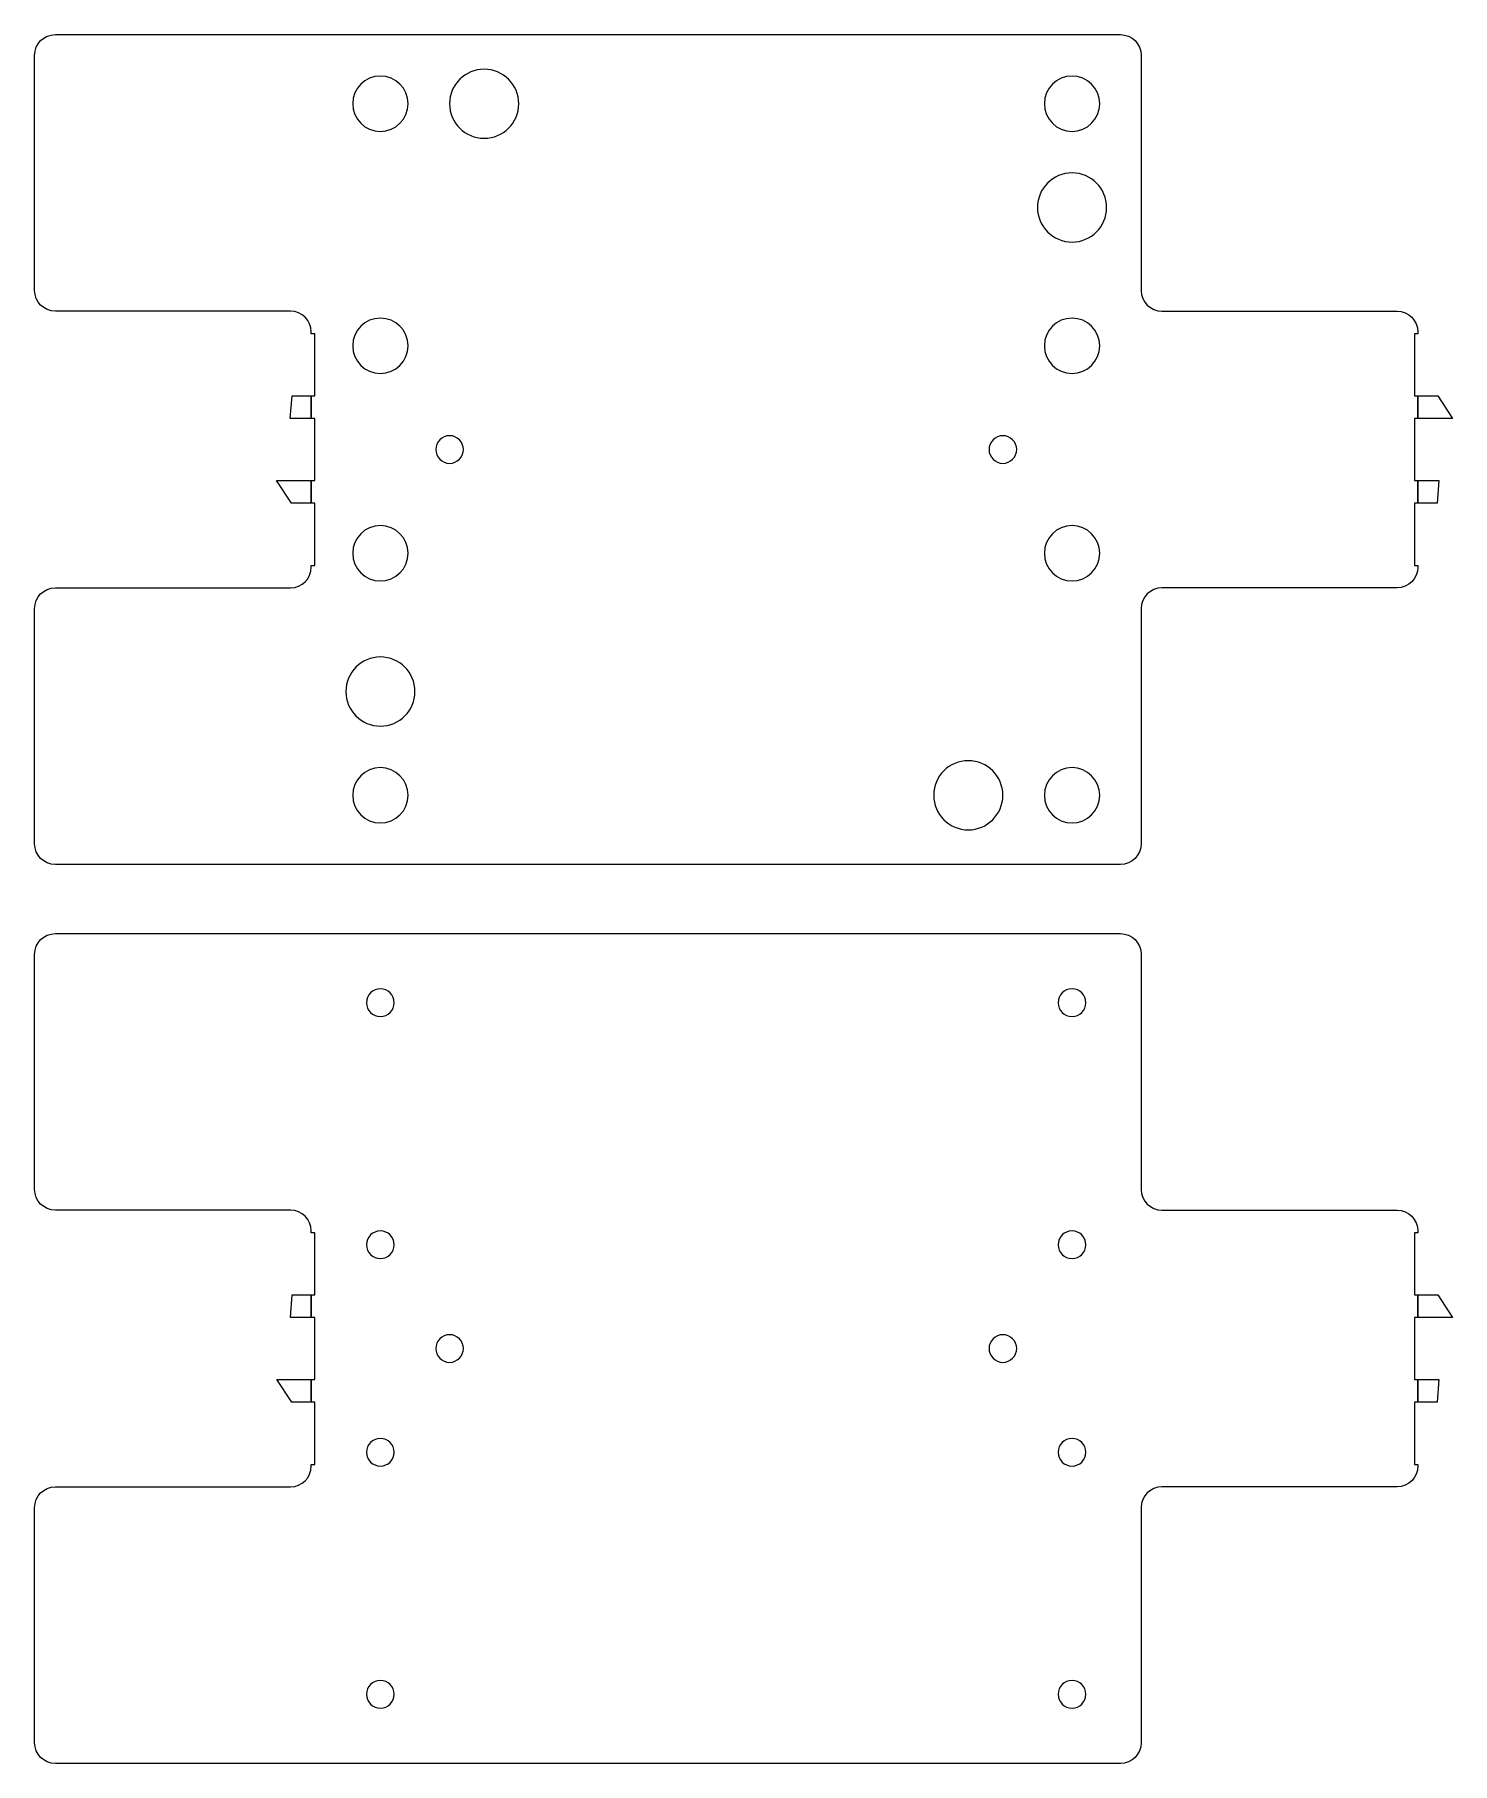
# Model space of a CAD drawing. Header units: inches. Extents: x -75 to 130, y -175 to 75.
import ezdxf

# ---------------------------------------------------------------- set-up
doc = ezdxf.new("R2010")
doc.units = ezdxf.units.IN
doc.header["$MEASUREMENT"] = 0
doc.layers.add('Layer 1', color=7, linetype='Continuous')

msp = doc.modelspace()

# ---------------------------------------------------------------- linework, layer by layer
at = {"layer": 'Layer 1', "color": 179, "lineweight": 9, "true_color": 0x231f20}
for points, knots in [([(124.36, 7.39), (124.36, 7.39), (124.86, 7.39), (124.86, 7.39), (124.86, 8.47), (124.86, 9.56), (124.86, 10.64), (124.86, 10.64), (124.36, 10.64), (124.36, 10.64), (124.36, 10.64), (124.36, 19.64), (124.36, 19.64), (124.36, 19.64), (124.86, 19.64), (124.86, 19.64), (124.86, 20.72), (124.86, 21.81), (124.86, 22.89), (124.86, 22.89), (124.36, 22.89), (124.36, 22.89), (124.36, 22.89), (124.36, 31.89), (124.36, 31.89), (124.36, 31.89), (124.86, 31.89), (124.86, 31.89), (124.86, 31.97), (124.86, 32.06), (124.86, 32.14), (124.86, 33.8), (123.52, 35.14), (121.86, 35.14), (110.53, 35.14), (99.19, 35.14), (87.86, 35.14), (86.2, 35.14), (84.86, 36.48), (84.86, 38.14), (84.86, 49.48), (84.86, 60.81), (84.86, 72.14), (84.86, 73.8), (83.51, 75.14), (81.86, 75.14), (30.52, 75.14), (-20.81, 75.14), (-72.14, 75.14), (-73.8, 75.14), (-75.14, 73.8), (-75.14, 72.14), (-75.14, 60.81), (-75.14, 49.48), (-75.14, 38.14), (-75.14, 36.48), (-73.8, 35.14), (-72.14, 35.14), (-64.72, 35.14), (-45.56, 35.14), (-38.14, 35.14), (-36.48, 35.14), (-35.14, 33.8), (-35.14, 32.14), (-35.14, 32.06), (-35.14, 31.97), (-35.14, 31.89), (-35.14, 31.89), (-34.64, 31.89), (-34.64, 31.89), (-34.64, 31.89), (-34.64, 22.89), (-34.64, 22.89), (-34.64, 22.89), (-35.14, 22.89), (-35.14, 22.89), (-35.14, 21.81), (-35.14, 20.73), (-35.14, 19.64), (-35.14, 19.64), (-34.64, 19.64), (-34.64, 19.64), (-34.64, 19.64), (-34.64, 10.64), (-34.64, 10.64), (-34.64, 10.64), (-35.14, 10.64), (-35.14, 10.64), (-35.14, 9.56), (-35.14, 8.47), (-35.14, 7.39), (-35.14, 7.39), (-34.64, 7.39), (-34.64, 7.39), (-34.64, 7.39), (-34.64, -1.61), (-34.64, -1.61), (-34.64, -1.61), (-35.14, -1.61), (-35.14, -1.61), (-35.14, -1.69), (-35.14, -1.77), (-35.14, -1.86), (-35.14, -3.52), (-36.48, -4.86), (-38.14, -4.86), (-49.48, -4.86), (-60.81, -4.86), (-72.14, -4.86), (-73.8, -4.86), (-75.14, -6.2), (-75.14, -7.86), (-75.14, -19.19), (-75.14, -30.53), (-75.14, -41.86), (-75.14, -43.52), (-73.8, -44.86), (-72.14, -44.86), (-20.81, -44.86), (30.52, -44.86), (81.86, -44.86), (83.51, -44.86), (84.86, -43.52), (84.86, -41.86), (84.86, -30.53), (84.86, -19.19), (84.86, -7.86), (84.86, -6.2), (86.2, -4.86), (87.86, -4.86), (99.19, -4.86), (110.53, -4.86), (121.86, -4.86), (123.52, -4.86), (124.86, -3.52), (124.86, -1.86), (124.86, -1.77), (124.86, -1.69), (124.86, -1.61), (124.86, -1.61), (124.36, -1.61), (124.36, -1.61), (124.36, -1.61), (124.36, 7.39), (124.36, 7.39)], [0, 0, 0, 0, 1, 1, 1, 2, 2, 2, 3, 3, 3, 4, 4, 4, 5, 5, 5, 6, 6, 6, 7, 7, 7, 8, 8, 8, 9, 9, 9, 10, 10, 10, 11, 11, 11, 12, 12, 12, 13, 13, 13, 14, 14, 14, 15, 15, 15, 16, 16, 16, 17, 17, 17, 18, 18, 18, 19, 19, 19, 20, 20, 20, 21, 21, 21, 22, 22, 22, 23, 23, 23, 24, 24, 24, 25, 25, 25, 26, 26, 26, 27, 27, 27, 28, 28, 28, 29, 29, 29, 30, 30, 30, 31, 31, 31, 32, 32, 32, 33, 33, 33, 34, 34, 34, 35, 35, 35, 36, 36, 36, 37, 37, 37, 38, 38, 38, 39, 39, 39, 40, 40, 40, 41, 41, 41, 42, 42, 42, 43, 43, 43, 44, 44, 44, 45, 45, 45, 46, 46, 46, 47, 47, 47, 48, 48, 48, 48]), ([(-5.14, 65.14), (-5.14, 62.38), (-7.38, 60.14), (-10.14, 60.14), (-12.9, 60.14), (-15.14, 62.38), (-15.14, 65.14), (-15.14, 67.9), (-12.9, 70.14), (-10.14, 70.14), (-7.38, 70.14), (-5.14, 67.9), (-5.14, 65.14)], [0, 0, 0, 0, 1, 1, 1, 2, 2, 2, 3, 3, 3, 4, 4, 4, 4]), ([(-21.14, 65.14), (-21.14, 62.93), (-22.93, 61.14), (-25.14, 61.14), (-27.35, 61.14), (-29.14, 62.93), (-29.14, 65.14), (-29.14, 67.35), (-27.35, 69.14), (-25.14, 69.14), (-22.93, 69.14), (-21.14, 67.35), (-21.14, 65.14)], [0, 0, 0, 0, 1, 1, 1, 2, 2, 2, 3, 3, 3, 4, 4, 4, 4]), ([(78.86, 65.14), (78.86, 62.93), (77.07, 61.14), (74.86, 61.14), (72.65, 61.14), (70.86, 62.93), (70.86, 65.14), (70.86, 67.35), (72.65, 69.14), (74.86, 69.14), (77.07, 69.14), (78.86, 67.35), (78.86, 65.14)], [0, 0, 0, 0, 1, 1, 1, 2, 2, 2, 3, 3, 3, 4, 4, 4, 4]), ([(79.86, 50.14), (79.86, 47.38), (77.62, 45.14), (74.86, 45.14), (72.1, 45.14), (69.86, 47.38), (69.86, 50.14), (69.86, 52.9), (72.1, 55.14), (74.86, 55.14), (77.62, 55.14), (79.86, 52.9), (79.86, 50.14)], [0, 0, 0, 0, 1, 1, 1, 2, 2, 2, 3, 3, 3, 4, 4, 4, 4]), ([(-21.14, 30.14), (-21.14, 27.93), (-22.93, 26.14), (-25.14, 26.14), (-27.35, 26.14), (-29.14, 27.93), (-29.14, 30.14), (-29.14, 32.35), (-27.35, 34.14), (-25.14, 34.14), (-22.93, 34.14), (-21.14, 32.35), (-21.14, 30.14)], [0, 0, 0, 0, 1, 1, 1, 2, 2, 2, 3, 3, 3, 4, 4, 4, 4]), ([(78.86, 30.14), (78.86, 27.93), (77.07, 26.14), (74.86, 26.14), (72.65, 26.14), (70.86, 27.93), (70.86, 30.14), (70.86, 32.35), (72.65, 34.14), (74.86, 34.14), (77.07, 34.14), (78.86, 32.35), (78.86, 30.14)], [0, 0, 0, 0, 1, 1, 1, 2, 2, 2, 3, 3, 3, 4, 4, 4, 4]), ([(-13.14, 15.14), (-13.14, 14.04), (-14.04, 13.14), (-15.14, 13.14), (-16.25, 13.14), (-17.14, 14.04), (-17.14, 15.14), (-17.14, 16.25), (-16.25, 17.14), (-15.14, 17.14), (-14.04, 17.14), (-13.14, 16.25), (-13.14, 15.14)], [0, 0, 0, 0, 1, 1, 1, 2, 2, 2, 3, 3, 3, 4, 4, 4, 4]), ([(66.86, 15.14), (66.86, 14.04), (65.96, 13.14), (64.86, 13.14), (63.75, 13.14), (62.86, 14.04), (62.86, 15.14), (62.86, 16.25), (63.75, 17.14), (64.86, 17.14), (65.96, 17.14), (66.86, 16.25), (66.86, 15.14)], [0, 0, 0, 0, 1, 1, 1, 2, 2, 2, 3, 3, 3, 4, 4, 4, 4]), ([(-21.14, 0.14), (-21.14, -2.07), (-22.93, -3.86), (-25.14, -3.86), (-27.35, -3.86), (-29.14, -2.07), (-29.14, 0.14), (-29.14, 2.35), (-27.35, 4.14), (-25.14, 4.14), (-22.93, 4.14), (-21.14, 2.35), (-21.14, 0.14)], [0, 0, 0, 0, 1, 1, 1, 2, 2, 2, 3, 3, 3, 4, 4, 4, 4]), ([(78.86, 0.14), (78.86, -2.07), (77.07, -3.86), (74.86, -3.86), (72.65, -3.86), (70.86, -2.07), (70.86, 0.14), (70.86, 2.35), (72.65, 4.14), (74.86, 4.14), (77.07, 4.14), (78.86, 2.35), (78.86, 0.14)], [0, 0, 0, 0, 1, 1, 1, 2, 2, 2, 3, 3, 3, 4, 4, 4, 4]), ([(-20.14, -19.86), (-20.14, -22.62), (-22.38, -24.86), (-25.14, -24.86), (-27.9, -24.86), (-30.14, -22.62), (-30.14, -19.86), (-30.14, -17.1), (-27.9, -14.86), (-25.14, -14.86), (-22.38, -14.86), (-20.14, -17.1), (-20.14, -19.86)], [0, 0, 0, 0, 1, 1, 1, 2, 2, 2, 3, 3, 3, 4, 4, 4, 4]), ([(64.86, -34.86), (64.86, -37.62), (62.62, -39.86), (59.86, -39.86), (57.1, -39.86), (54.86, -37.62), (54.86, -34.86), (54.86, -32.1), (57.1, -29.86), (59.86, -29.86), (62.62, -29.86), (64.86, -32.1), (64.86, -34.86)], [0, 0, 0, 0, 1, 1, 1, 2, 2, 2, 3, 3, 3, 4, 4, 4, 4]), ([(-21.14, -34.86), (-21.14, -37.07), (-22.93, -38.86), (-25.14, -38.86), (-27.35, -38.86), (-29.14, -37.07), (-29.14, -34.86), (-29.14, -32.65), (-27.35, -30.86), (-25.14, -30.86), (-22.93, -30.86), (-21.14, -32.65), (-21.14, -34.86)], [0, 0, 0, 0, 1, 1, 1, 2, 2, 2, 3, 3, 3, 4, 4, 4, 4]), ([(78.86, -34.86), (78.86, -37.07), (77.07, -38.86), (74.86, -38.86), (72.65, -38.86), (70.86, -37.07), (70.86, -34.86), (70.86, -32.65), (72.65, -30.86), (74.86, -30.86), (77.07, -30.86), (78.86, -32.65), (78.86, -34.86)], [0, 0, 0, 0, 1, 1, 1, 2, 2, 2, 3, 3, 3, 4, 4, 4, 4]), ([(124.36, -122.61), (124.36, -122.61), (124.86, -122.61), (124.86, -122.61), (124.86, -121.53), (124.86, -120.44), (124.86, -119.36), (124.86, -119.36), (124.36, -119.36), (124.36, -119.36), (124.36, -119.36), (124.36, -110.36), (124.36, -110.36), (124.36, -110.36), (124.86, -110.36), (124.86, -110.36), (124.86, -109.28), (124.86, -108.19), (124.86, -107.11), (124.86, -107.11), (124.36, -107.11), (124.36, -107.11), (124.36, -107.11), (124.36, -98.11), (124.36, -98.11), (124.36, -98.11), (124.86, -98.11), (124.86, -98.11), (124.86, -98.03), (124.86, -97.94), (124.86, -97.86), (124.86, -96.2), (123.52, -94.86), (121.86, -94.86), (110.53, -94.86), (99.19, -94.86), (87.86, -94.86), (86.2, -94.86), (84.86, -93.52), (84.86, -91.86), (84.86, -80.52), (84.86, -69.19), (84.86, -57.86), (84.86, -56.2), (83.51, -54.86), (81.86, -54.86), (30.52, -54.86), (-20.81, -54.86), (-72.14, -54.86), (-73.8, -54.86), (-75.14, -56.2), (-75.14, -57.86), (-75.14, -69.19), (-75.14, -80.52), (-75.14, -91.86), (-75.14, -93.52), (-73.8, -94.86), (-72.14, -94.86), (-64.72, -94.86), (-45.56, -94.86), (-38.14, -94.86), (-36.48, -94.86), (-35.14, -96.2), (-35.14, -97.86), (-35.14, -97.94), (-35.14, -98.03), (-35.14, -98.11), (-35.14, -98.11), (-34.6, -98.11), (-34.6, -98.11), (-34.6, -98.11), (-34.6, -107.11), (-34.6, -107.11), (-34.6, -107.11), (-35.14, -107.11), (-35.14, -107.11), (-35.14, -108.19), (-35.14, -109.28), (-35.14, -110.36), (-35.14, -110.36), (-34.6, -110.36), (-34.6, -110.36), (-34.6, -110.36), (-34.6, -119.36), (-34.6, -119.36), (-34.6, -119.36), (-35.14, -119.36), (-35.14, -119.36), (-35.14, -120.44), (-35.14, -121.53), (-35.14, -122.61), (-35.14, -122.61), (-34.6, -122.61), (-34.6, -122.61), (-34.6, -122.61), (-34.6, -131.61), (-34.6, -131.61), (-34.6, -131.61), (-35.14, -131.61), (-35.14, -131.61), (-35.14, -131.69), (-35.14, -131.78), (-35.14, -131.86), (-35.14, -133.52), (-36.48, -134.86), (-38.14, -134.86), (-49.48, -134.86), (-60.81, -134.86), (-72.14, -134.86), (-73.8, -134.86), (-75.14, -136.2), (-75.14, -137.86), (-75.14, -149.19), (-75.14, -160.53), (-75.14, -171.86), (-75.14, -173.52), (-73.8, -174.86), (-72.14, -174.86), (-20.81, -174.86), (30.52, -174.86), (81.86, -174.86), (83.51, -174.86), (84.86, -173.52), (84.86, -171.86), (84.86, -160.53), (84.86, -149.19), (84.86, -137.86), (84.86, -136.2), (86.2, -134.86), (87.86, -134.86), (99.19, -134.86), (110.53, -134.86), (121.86, -134.86), (123.52, -134.86), (124.86, -133.52), (124.86, -131.86), (124.86, -131.77), (124.86, -131.69), (124.86, -131.61), (124.86, -131.61), (124.36, -131.61), (124.36, -131.61), (124.36, -131.61), (124.36, -122.61), (124.36, -122.61)], [0, 0, 0, 0, 1, 1, 1, 2, 2, 2, 3, 3, 3, 4, 4, 4, 5, 5, 5, 6, 6, 6, 7, 7, 7, 8, 8, 8, 9, 9, 9, 10, 10, 10, 11, 11, 11, 12, 12, 12, 13, 13, 13, 14, 14, 14, 15, 15, 15, 16, 16, 16, 17, 17, 17, 18, 18, 18, 19, 19, 19, 20, 20, 20, 21, 21, 21, 22, 22, 22, 23, 23, 23, 24, 24, 24, 25, 25, 25, 26, 26, 26, 27, 27, 27, 28, 28, 28, 29, 29, 29, 30, 30, 30, 31, 31, 31, 32, 32, 32, 33, 33, 33, 34, 34, 34, 35, 35, 35, 36, 36, 36, 37, 37, 37, 38, 38, 38, 39, 39, 39, 40, 40, 40, 41, 41, 41, 42, 42, 42, 43, 43, 43, 44, 44, 44, 45, 45, 45, 46, 46, 46, 47, 47, 47, 48, 48, 48, 48]), ([(-23.14, -64.86), (-23.14, -65.96), (-24.04, -66.86), (-25.14, -66.86), (-26.25, -66.86), (-27.14, -65.96), (-27.14, -64.86), (-27.14, -63.75), (-26.25, -62.86), (-25.14, -62.86), (-24.04, -62.86), (-23.14, -63.75), (-23.14, -64.86)], [0, 0, 0, 0, 1, 1, 1, 2, 2, 2, 3, 3, 3, 4, 4, 4, 4]), ([(76.86, -64.86), (76.86, -65.96), (75.96, -66.86), (74.86, -66.86), (73.75, -66.86), (72.86, -65.96), (72.86, -64.86), (72.86, -63.75), (73.75, -62.86), (74.86, -62.86), (75.96, -62.86), (76.86, -63.75), (76.86, -64.86)], [0, 0, 0, 0, 1, 1, 1, 2, 2, 2, 3, 3, 3, 4, 4, 4, 4]), ([(-23.14, -99.86), (-23.14, -100.96), (-24.04, -101.86), (-25.14, -101.86), (-26.25, -101.86), (-27.14, -100.96), (-27.14, -99.86), (-27.14, -98.75), (-26.25, -97.86), (-25.14, -97.86), (-24.04, -97.86), (-23.14, -98.75), (-23.14, -99.86)], [0, 0, 0, 0, 1, 1, 1, 2, 2, 2, 3, 3, 3, 4, 4, 4, 4]), ([(76.86, -99.86), (76.86, -100.96), (75.96, -101.86), (74.86, -101.86), (73.75, -101.86), (72.86, -100.96), (72.86, -99.86), (72.86, -98.75), (73.75, -97.86), (74.86, -97.86), (75.96, -97.86), (76.86, -98.75), (76.86, -99.86)], [0, 0, 0, 0, 1, 1, 1, 2, 2, 2, 3, 3, 3, 4, 4, 4, 4]), ([(-13.14, -114.86), (-13.14, -115.96), (-14.04, -116.86), (-15.14, -116.86), (-16.25, -116.86), (-17.14, -115.96), (-17.14, -114.86), (-17.14, -113.75), (-16.25, -112.86), (-15.14, -112.86), (-14.04, -112.86), (-13.14, -113.75), (-13.14, -114.86)], [0, 0, 0, 0, 1, 1, 1, 2, 2, 2, 3, 3, 3, 4, 4, 4, 4]), ([(66.86, -114.86), (66.86, -115.96), (65.96, -116.86), (64.86, -116.86), (63.75, -116.86), (62.86, -115.96), (62.86, -114.86), (62.86, -113.75), (63.75, -112.86), (64.86, -112.86), (65.96, -112.86), (66.86, -113.75), (66.86, -114.86)], [0, 0, 0, 0, 1, 1, 1, 2, 2, 2, 3, 3, 3, 4, 4, 4, 4]), ([(-23.14, -129.86), (-23.14, -130.96), (-24.04, -131.86), (-25.14, -131.86), (-26.25, -131.86), (-27.14, -130.96), (-27.14, -129.86), (-27.14, -128.75), (-26.25, -127.86), (-25.14, -127.86), (-24.04, -127.86), (-23.14, -128.75), (-23.14, -129.86)], [0, 0, 0, 0, 1, 1, 1, 2, 2, 2, 3, 3, 3, 4, 4, 4, 4]), ([(76.86, -129.86), (76.86, -130.96), (75.96, -131.86), (74.86, -131.86), (73.75, -131.86), (72.86, -130.96), (72.86, -129.86), (72.86, -128.75), (73.75, -127.86), (74.86, -127.86), (75.96, -127.86), (76.86, -128.75), (76.86, -129.86)], [0, 0, 0, 0, 1, 1, 1, 2, 2, 2, 3, 3, 3, 4, 4, 4, 4]), ([(-23.14, -164.86), (-23.14, -165.96), (-24.04, -166.86), (-25.14, -166.86), (-26.25, -166.86), (-27.14, -165.96), (-27.14, -164.86), (-27.14, -163.75), (-26.25, -162.86), (-25.14, -162.86), (-24.04, -162.86), (-23.14, -163.75), (-23.14, -164.86)], [0, 0, 0, 0, 1, 1, 1, 2, 2, 2, 3, 3, 3, 4, 4, 4, 4]), ([(76.86, -164.86), (76.86, -165.96), (75.96, -166.86), (74.86, -166.86), (73.75, -166.86), (72.86, -165.96), (72.86, -164.86), (72.86, -163.75), (73.75, -162.86), (74.86, -162.86), (75.96, -162.86), (76.86, -163.75), (76.86, -164.86)], [0, 0, 0, 0, 1, 1, 1, 2, 2, 2, 3, 3, 3, 4, 4, 4, 4])]:
    msp.add_open_spline(points, degree=3, knots=knots, dxfattribs=at)
at = {"layer": 'Layer 1', "lineweight": 0}
for points in [[(-38.19, 19.64), (-38.19, 19.64), (-35.14, 19.64), (-35.14, 19.64), (-35.14, 20.73), (-35.14, 21.81), (-35.14, 22.89), (-35.14, 22.89), (-37.92, 22.89), (-37.92, 22.89), (-37.92, 22.89), (-38.19, 19.64), (-38.19, 19.64)], [(129.86, 19.64), (129.86, 19.64), (127.73, 22.89), (127.73, 22.89), (127.73, 22.89), (124.86, 22.89), (124.86, 22.89), (124.86, 21.81), (124.86, 20.72), (124.86, 19.64), (124.86, 19.64), (129.86, 19.64), (129.86, 19.64)], [(-38.01, 7.39), (-38.01, 7.39), (-35.14, 7.39), (-35.14, 7.39), (-35.14, 8.47), (-35.14, 9.56), (-35.14, 10.64), (-35.14, 10.64), (-40.14, 10.64), (-40.14, 10.64), (-40.14, 10.64), (-38.01, 7.39), (-38.01, 7.39)], [(127.64, 7.39), (127.64, 7.39), (127.91, 10.64), (127.91, 10.64), (127.91, 10.64), (124.86, 10.64), (124.86, 10.64), (124.86, 9.56), (124.86, 8.47), (124.86, 7.39), (124.86, 7.39), (127.64, 7.39), (127.64, 7.39)], [(-38.14, -110.36), (-38.14, -110.36), (-35.14, -110.36), (-35.14, -110.36), (-35.14, -109.28), (-35.14, -108.19), (-35.14, -107.11), (-35.14, -107.11), (-37.88, -107.11), (-37.88, -107.11), (-37.88, -107.11), (-38.14, -110.36), (-38.14, -110.36)], [(129.86, -110.36), (129.86, -110.36), (127.73, -107.11), (127.73, -107.11), (127.73, -107.11), (124.86, -107.11), (124.86, -107.11), (124.86, -108.19), (124.86, -109.28), (124.86, -110.36), (124.86, -110.36), (129.86, -110.36), (129.86, -110.36)], [(-37.97, -122.61), (-37.97, -122.61), (-35.14, -122.61), (-35.14, -122.61), (-35.14, -121.53), (-35.14, -120.44), (-35.14, -119.36), (-35.14, -119.36), (-40.1, -119.36), (-40.1, -119.36), (-40.1, -119.36), (-37.97, -122.61), (-37.97, -122.61)], [(127.64, -122.61), (127.64, -122.61), (127.91, -119.36), (127.91, -119.36), (127.91, -119.36), (124.86, -119.36), (124.86, -119.36), (124.86, -120.44), (124.86, -121.53), (124.86, -122.61), (124.86, -122.61), (127.64, -122.61), (127.64, -122.61)]]:
    msp.add_open_spline(points, degree=3, knots=[0, 0, 0, 0, 1, 1, 1, 2, 2, 2, 3, 3, 3, 4, 4, 4, 4], dxfattribs=at)

doc.saveas('drawing.dxf')
